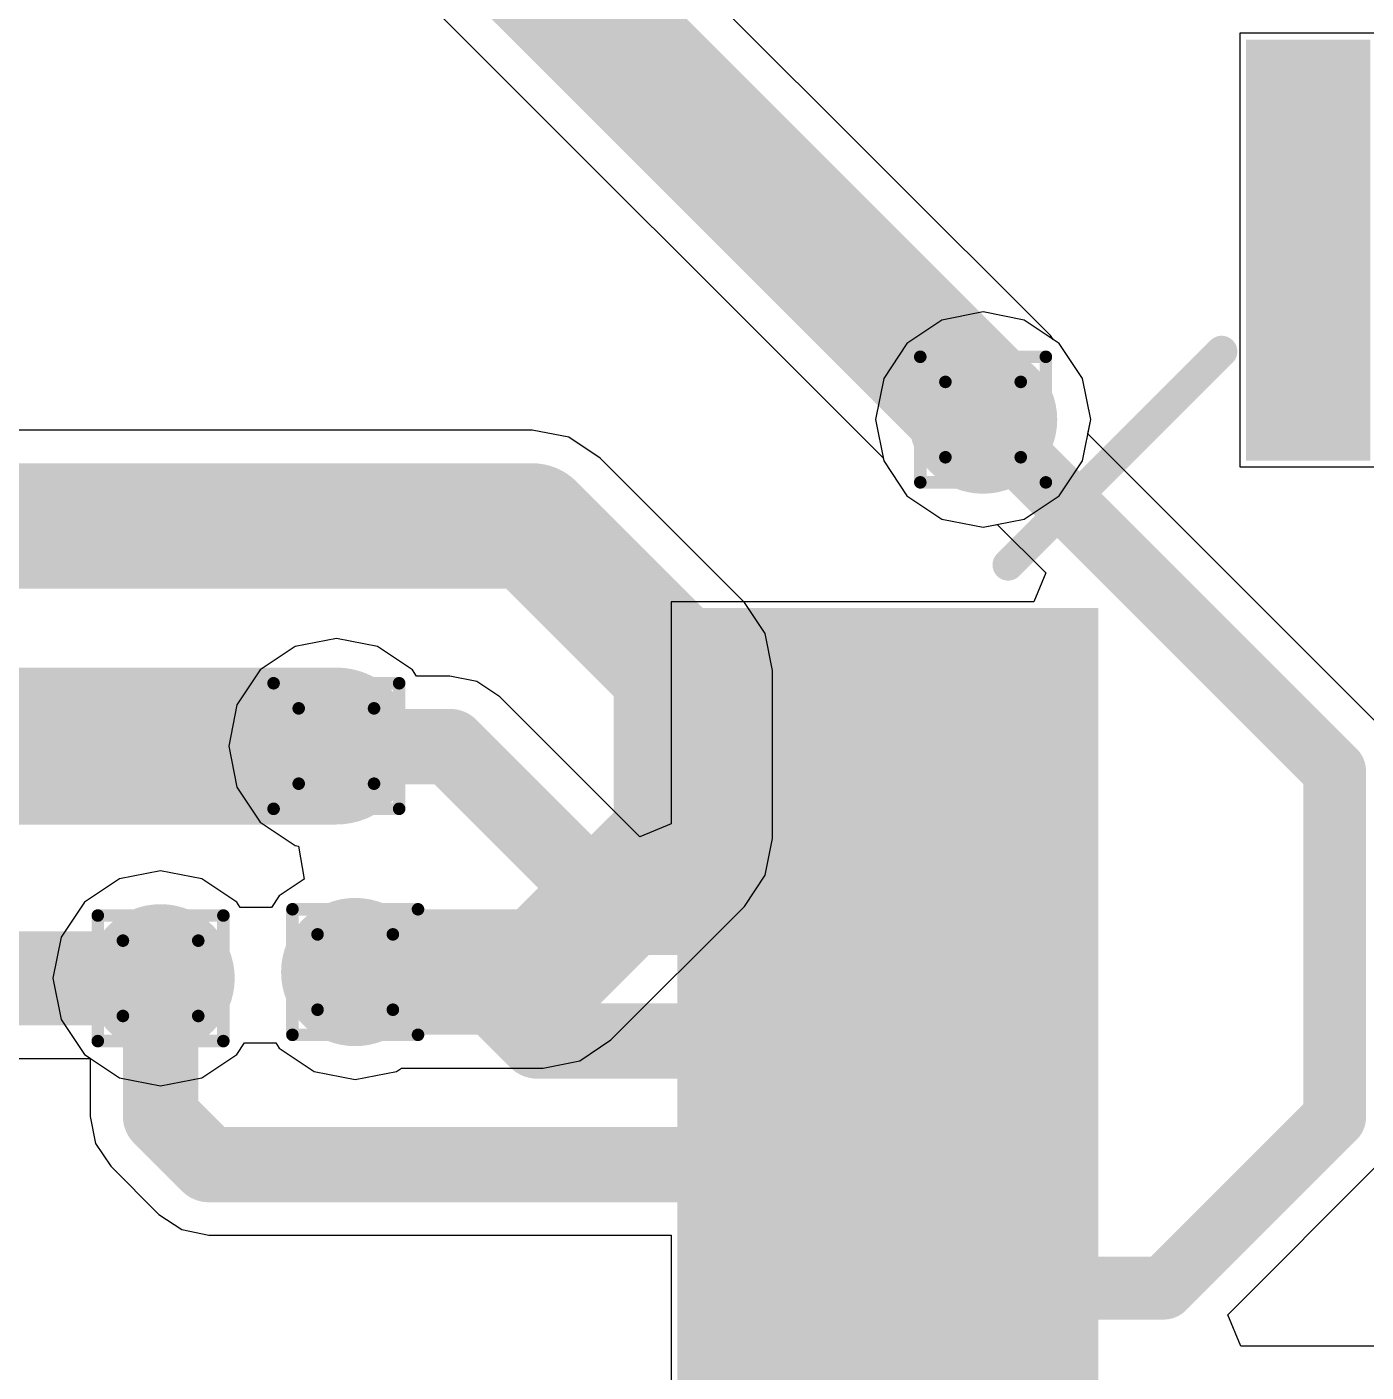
# Model space of a CAD drawing. Header units: inches. Extents: x -0.3 to 9.9, y -0.4 to 5.
# Drawn here: x 2.5405 to 2.7538, y 1.4182 to 1.6325 of the extents above; entities that cross this region are included whole.
import ezdxf

# ---------------------------------------------------------------- set-up
doc = ezdxf.new("R2010")
doc.units = ezdxf.units.IN
doc.header["$MEASUREMENT"] = 0
for name, color, linetype in [('Bottom Layer', 5, 'Continuous'), ('Bottom Solder', 6, 'Continuous'), ('Drill Drawing', 1, 'Continuous'), ('Top Layer', 1, 'Continuous'), ('Top Overlay', 2, 'Continuous'), ('Top Paste', 8, 'Continuous'), ('Top Solder', 216, 'Continuous'), ('Via Holes', 16, 'Continuous')]:
    doc.layers.add(name, color=color, linetype=linetype)

# ---------------------------------------------------------------- blocks, each defined once
blk = doc.blocks.new('TQFP_100_14_14__49')
at = {"layer": 'Top Layer'}
for points in [[(0.27362, -0.13189), (0.33268, -0.13189), (0.33268, -0.1437), (0.27362, -0.1437)], [(0.27362, -0.15157), (0.33268, -0.15157), (0.33268, -0.16339), (0.27362, -0.16339)], [(0.27362, -0.17126), (0.33268, -0.17126), (0.33268, -0.18307), (0.27362, -0.18307)], [(0.27362, -0.19094), (0.33268, -0.19094), (0.33268, -0.20276), (0.27362, -0.20276)], [(0.27362, -0.21063), (0.33268, -0.21063), (0.33268, -0.22244), (0.27362, -0.22244)], [(0.27362, -0.23031), (0.33268, -0.23031), (0.33268, -0.24213), (0.27362, -0.24213)], [(0.23031, -0.33268), (0.23031, -0.27362), (0.24213, -0.27362), (0.24213, -0.33268)]]:
    blk.add_hatch(color=1, dxfattribs=at).paths.add_polyline_path(points)
at = {"layer": 'Top Paste'}
for points in [[(0.27362, -0.13189), (0.33268, -0.13189), (0.33268, -0.1437), (0.27362, -0.1437)], [(0.27362, -0.15157), (0.33268, -0.15157), (0.33268, -0.16339), (0.27362, -0.16339)], [(0.27362, -0.17126), (0.33268, -0.17126), (0.33268, -0.18307), (0.27362, -0.18307)], [(0.27362, -0.19094), (0.33268, -0.19094), (0.33268, -0.20276), (0.27362, -0.20276)], [(0.27362, -0.21063), (0.33268, -0.21063), (0.33268, -0.22244), (0.27362, -0.22244)], [(0.27362, -0.23031), (0.33268, -0.23031), (0.33268, -0.24213), (0.27362, -0.24213)], [(0.23031, -0.33268), (0.23031, -0.27362), (0.24213, -0.27362), (0.24213, -0.33268)]]:
    blk.add_hatch(color=8, dxfattribs=at).paths.add_polyline_path(points)
at = {"layer": 'Top Solder'}
for points in [[(0.26962, -0.1082), (0.33668, -0.1082), (0.33668, -0.12802), (0.26962, -0.12802)], [(0.26962, -0.12789), (0.33668, -0.12789), (0.33668, -0.1477), (0.26962, -0.1477)], [(0.26962, -0.14757), (0.33668, -0.14757), (0.33668, -0.16739), (0.26962, -0.16739)], [(0.26962, -0.16726), (0.33668, -0.16726), (0.33668, -0.18707), (0.26962, -0.18707)], [(0.26962, -0.18694), (0.33668, -0.18694), (0.33668, -0.20676), (0.26962, -0.20676)], [(0.26962, -0.20663), (0.33668, -0.20663), (0.33668, -0.22644), (0.26962, -0.22644)], [(0.26962, -0.22631), (0.33668, -0.22631), (0.33668, -0.24613), (0.26962, -0.24613)], [(0.22631, -0.33668), (0.22631, -0.26962), (0.24613, -0.26962), (0.24613, -0.33668)]]:
    blk.add_hatch(color=216, dxfattribs=at).paths.add_polyline_path(points)
at = {"layer": 'Top Overlay'}
blk.add_lwpolyline([(0.284, -0.253, 0.005, 0.005, 0), (0.25, -0.287, 0.005, 0.005, 0)], format="xyseb", dxfattribs=at)
for points in [[(0.28275, -0.253, 0.0025, 0.0025, 1), (0.28525, -0.253, 0.0025, 0.0025, 1)], [(0.24875, -0.287, 0.0025, 0.0025, 1), (0.25125, -0.287, 0.0025, 0.0025, 1)]]:
    blk.add_lwpolyline(points, format="xyseb", close=True, dxfattribs=at)

msp = doc.modelspace()

# ---------------------------------------------------------------- hatches: boundary and pattern name
at = {"layer": 'Bottom Layer'}
h = msp.add_hatch(color=5, dxfattribs=at)
edge = h.paths.add_edge_path()
edge.add_arc((2.69282, 1.56995), 0.01181, 0, 360)
h = msp.add_hatch(color=5, dxfattribs=at)
edge = h.paths.add_edge_path()
edge.add_arc((2.58982, 1.51795), 0.01181, 0, 360)
h = msp.add_hatch(color=5, dxfattribs=at)
edge = h.paths.add_edge_path()
edge.add_arc((2.59282, 1.48195), 0.01181, 0, 360)
h = msp.add_hatch(color=5, dxfattribs=at)
edge = h.paths.add_edge_path()
edge.add_arc((2.56182, 1.48095), 0.01181, 0, 360)
at = {"layer": 'Bottom Solder'}
h = msp.add_hatch(color=6, dxfattribs=at)
edge = h.paths.add_edge_path()
edge.add_arc((2.69282, 1.56995), 0.00591, 0, 360)
h = msp.add_hatch(color=6, dxfattribs=at)
edge = h.paths.add_edge_path()
edge.add_arc((2.58982, 1.51795), 0.00591, 0, 360)
h = msp.add_hatch(color=6, dxfattribs=at)
edge = h.paths.add_edge_path()
edge.add_arc((2.59282, 1.48195), 0.00591, 0, 360)
h = msp.add_hatch(color=6, dxfattribs=at)
edge = h.paths.add_edge_path()
edge.add_arc((2.56182, 1.48095), 0.00591, 0, 360)
at = {"layer": 'Top Layer'}
h = msp.add_hatch(color=1, dxfattribs=at)
edge = h.paths.add_edge_path()
edge.add_arc((2.69282, 1.56995), 0.01181, 0, 360)
h = msp.add_hatch(color=1, dxfattribs=at)
edge = h.paths.add_edge_path()
edge.add_arc((2.58982, 1.51795), 0.01181, 0, 360)
h = msp.add_hatch(color=1, dxfattribs=at)
edge = h.paths.add_edge_path()
edge.add_arc((2.59282, 1.48195), 0.01181, 0, 360)
h = msp.add_hatch(color=1, dxfattribs=at)
edge = h.paths.add_edge_path()
edge.add_arc((2.56182, 1.48095), 0.01181, 0, 360)
at = {"layer": 'Top Solder'}
h = msp.add_hatch(color=216, dxfattribs=at)
edge = h.paths.add_edge_path()
edge.add_arc((2.69282, 1.56995), 0.00591, 0, 360)
h = msp.add_hatch(color=216, dxfattribs=at)
edge = h.paths.add_edge_path()
edge.add_arc((2.58982, 1.51795), 0.00591, 0, 360)
h = msp.add_hatch(color=216, dxfattribs=at)
edge = h.paths.add_edge_path()
edge.add_arc((2.59282, 1.48195), 0.00591, 0, 360)
h = msp.add_hatch(color=216, dxfattribs=at)
edge = h.paths.add_edge_path()
edge.add_arc((2.56182, 1.48095), 0.00591, 0, 360)
at = {"layer": 'Via Holes'}
h = msp.add_hatch(color=7, dxfattribs=at)
edge = h.paths.add_edge_path()
edge.add_arc((2.69282, 1.56995), 0.00591, 0, 360)
h = msp.add_hatch(color=7, dxfattribs=at)
edge = h.paths.add_edge_path()
edge.add_arc((2.58982, 1.51795), 0.00591, 0, 360)
h = msp.add_hatch(color=7, dxfattribs=at)
edge = h.paths.add_edge_path()
edge.add_arc((2.59282, 1.48195), 0.00591, 0, 360)
h = msp.add_hatch(color=7, dxfattribs=at)
edge = h.paths.add_edge_path()
edge.add_arc((2.56182, 1.48095), 0.00591, 0, 360)

# ---------------------------------------------------------------- linework, layer by layer
at = {"layer": 'Bottom Layer'}
for p, q in [((2.70355, 1.58335), (2.62131, 1.66558)), ((2.59346, 1.64729), (2.67689, 1.56386)), ((2.70396, 1.58272), (2.70355, 1.58335)), ((2.70494, 1.58207), (2.70396, 1.58272)), ((2.70866, 1.57651), (2.70494, 1.58207)), ((2.70996, 1.56995), (2.70866, 1.57651)), ((2.70866, 1.56339), (2.70996, 1.56995)), ((2.621, 1.56829), (2.27091, 1.56829)), ((2.62685, 1.56713), (2.621, 1.56829)), ((2.63181, 1.56381), (2.62685, 1.56713)), ((2.65481, 1.54081), (2.63181, 1.56381)), ((2.67689, 1.56386), (2.67699, 1.56339)), ((2.67699, 1.56339), (2.6807, 1.55783)), ((2.70494, 1.55783), (2.70866, 1.56339)), ((2.6807, 1.55783), (2.68626, 1.55411)), ((2.69938, 1.55411), (2.70494, 1.55783)), ((2.68626, 1.55411), (2.69282, 1.55281)), ((2.69282, 1.55281), (2.69938, 1.55411)), ((2.65813, 1.53585), (2.65481, 1.54081)), ((2.65929, 1.53), (2.65813, 1.53585)), ((2.65929, 1.50322), (2.65929, 1.53)), ((2.65813, 1.49736), (2.65929, 1.50322)), ((2.65481, 1.4924), (2.65813, 1.49736)), ((2.63355, 1.47113), (2.65481, 1.4924)), ((2.57394, 1.46883), (2.57516, 1.47065)), ((2.57516, 1.47065), (2.58016, 1.47065)), ((2.58016, 1.47065), (2.5807, 1.46983)), ((2.62858, 1.46782), (2.63355, 1.47113)), ((2.29023, 1.4682), (2.55064, 1.4682)), ((2.55064, 1.4682), (2.55526, 1.46511)), ((2.56838, 1.46511), (2.57394, 1.46883)), ((2.5807, 1.46983), (2.58626, 1.46611)), ((2.62273, 1.46665), (2.62858, 1.46782)), ((2.58626, 1.46611), (2.59282, 1.46481)), ((2.59282, 1.46481), (2.59938, 1.46611)), ((2.59938, 1.46611), (2.60019, 1.46665)), ((2.60019, 1.46665), (2.62273, 1.46665)), ((2.55526, 1.46511), (2.56182, 1.46381)), ((2.56182, 1.46381), (2.56838, 1.46511))]:
    msp.add_line(p, q, dxfattribs=at)
for points in [[(2.605, 1.65882, 0.022, 0.022, 0), (2.69201, 1.57181, 0.022, 0.022, 0)], [(2.69201, 1.5712, 0.022, 0.022, 0), (2.69201, 1.57181, 0.022, 0.022, 0)], [(2.69201, 1.5712, 0.022, 0.022, 0), (2.69251, 1.5707, 0.022, 0.022, 0)], [(2.69251, 1.5707, 0.022, 0.022, 0), (2.69282, 1.5707, 0.022, 0.022, 0)], [(2.27091, 1.553, 0.02, 0.02, 0), (2.621, 1.553, 0.02, 0.02, 0)], [(2.621, 1.553, 0.02, 0.02, 0), (2.644, 1.53, 0.02, 0.02, 0)], [(2.644, 1.50322, 0.02, 0.02, 0), (2.644, 1.53, 0.02, 0.02, 0)], [(2.28095, 1.51795, 0.025, 0.025, 0), (2.58982, 1.51795, 0.025, 0.025, 0)], [(2.62273, 1.48195, 0.02, 0.02, 0), (2.644, 1.50322, 0.02, 0.02, 0)], [(2.59282, 1.48195, 0.02, 0.02, 0), (2.62273, 1.48195, 0.02, 0.02, 0)], [(2.28495, 1.48095, 0.015, 0.015, 0), (2.56182, 1.48095, 0.015, 0.015, 0)]]:
    msp.add_lwpolyline(points, format="xyseb", dxfattribs=at)
for points in [[(2.68651, 1.57181, 0.011, 0.011, 1), (2.69751, 1.57181, 0.011, 0.011, 1)], [(2.68651, 1.57181, 0.011, 0.011, 1), (2.69751, 1.57181, 0.011, 0.011, 1)], [(2.68651, 1.5712, 0.011, 0.011, 1), (2.69751, 1.5712, 0.011, 0.011, 1)], [(2.68651, 1.5712, 0.011, 0.011, 1), (2.69751, 1.5712, 0.011, 0.011, 1)], [(2.68701, 1.5707, 0.011, 0.011, 1), (2.69801, 1.5707, 0.011, 0.011, 1)], [(2.68701, 1.5707, 0.011, 0.011, 1), (2.69801, 1.5707, 0.011, 0.011, 1)], [(2.68732, 1.5707, 0.011, 0.011, 1), (2.69832, 1.5707, 0.011, 0.011, 1)], [(2.616, 1.553, 0.01, 0.01, 1), (2.626, 1.553, 0.01, 0.01, 1)], [(2.616, 1.553, 0.01, 0.01, 1), (2.626, 1.553, 0.01, 0.01, 1)], [(2.639, 1.53, 0.01, 0.01, 1), (2.649, 1.53, 0.01, 0.01, 1)], [(2.639, 1.53, 0.01, 0.01, 1), (2.649, 1.53, 0.01, 0.01, 1)], [(2.58357, 1.51795, 0.0125, 0.0125, 1), (2.59607, 1.51795, 0.0125, 0.0125, 1)], [(2.639, 1.50322, 0.01, 0.01, 1), (2.649, 1.50322, 0.01, 0.01, 1)], [(2.639, 1.50322, 0.01, 0.01, 1), (2.649, 1.50322, 0.01, 0.01, 1)], [(2.58782, 1.48195, 0.01, 0.01, 1), (2.59782, 1.48195, 0.01, 0.01, 1)], [(2.61773, 1.48195, 0.01, 0.01, 1), (2.62773, 1.48195, 0.01, 0.01, 1)], [(2.61773, 1.48195, 0.01, 0.01, 1), (2.62773, 1.48195, 0.01, 0.01, 1)], [(2.55807, 1.48095, 0.0075, 0.0075, 1), (2.56557, 1.48095, 0.0075, 0.0075, 1)]]:
    msp.add_lwpolyline(points, format="xyseb", close=True, dxfattribs=at)
at = {"layer": 'Drill Drawing'}
for points in [[(2.68282, 1.57995, 0.002, 0.002, 0), (2.70282, 1.57995, 0.002, 0.002, 0)], [(2.68282, 1.55995, 0.002, 0.002, 0), (2.68282, 1.57995, 0.002, 0.002, 0)], [(2.70282, 1.55995, 0.002, 0.002, 0), (2.70282, 1.57995, 0.002, 0.002, 0)], [(2.68682, 1.57595, 0.002, 0.002, 0), (2.69882, 1.57595, 0.002, 0.002, 0)], [(2.68682, 1.56395, 0.002, 0.002, 0), (2.68682, 1.57595, 0.002, 0.002, 0)], [(2.69882, 1.56395, 0.002, 0.002, 0), (2.69882, 1.57595, 0.002, 0.002, 0)], [(2.68682, 1.56395, 0.002, 0.002, 0), (2.69882, 1.56395, 0.002, 0.002, 0)], [(2.68282, 1.55995, 0.002, 0.002, 0), (2.70282, 1.55995, 0.002, 0.002, 0)], [(2.57982, 1.52795, 0.002, 0.002, 0), (2.59982, 1.52795, 0.002, 0.002, 0)], [(2.57982, 1.50795, 0.002, 0.002, 0), (2.57982, 1.52795, 0.002, 0.002, 0)], [(2.59982, 1.50795, 0.002, 0.002, 0), (2.59982, 1.52795, 0.002, 0.002, 0)], [(2.58382, 1.52395, 0.002, 0.002, 0), (2.59582, 1.52395, 0.002, 0.002, 0)], [(2.58382, 1.51195, 0.002, 0.002, 0), (2.58382, 1.52395, 0.002, 0.002, 0)], [(2.59582, 1.51195, 0.002, 0.002, 0), (2.59582, 1.52395, 0.002, 0.002, 0)], [(2.58382, 1.51195, 0.002, 0.002, 0), (2.59582, 1.51195, 0.002, 0.002, 0)], [(2.57982, 1.50795, 0.002, 0.002, 0), (2.59982, 1.50795, 0.002, 0.002, 0)], [(2.55182, 1.49095, 0.002, 0.002, 0), (2.57182, 1.49095, 0.002, 0.002, 0)], [(2.55182, 1.47095, 0.002, 0.002, 0), (2.55182, 1.49095, 0.002, 0.002, 0)], [(2.57182, 1.47095, 0.002, 0.002, 0), (2.57182, 1.49095, 0.002, 0.002, 0)], [(2.58282, 1.49195, 0.002, 0.002, 0), (2.60282, 1.49195, 0.002, 0.002, 0)], [(2.58282, 1.47195, 0.002, 0.002, 0), (2.58282, 1.49195, 0.002, 0.002, 0)], [(2.60282, 1.47195, 0.002, 0.002, 0), (2.60282, 1.49195, 0.002, 0.002, 0)], [(2.55582, 1.48695, 0.002, 0.002, 0), (2.56782, 1.48695, 0.002, 0.002, 0)], [(2.55582, 1.47495, 0.002, 0.002, 0), (2.55582, 1.48695, 0.002, 0.002, 0)], [(2.56782, 1.47495, 0.002, 0.002, 0), (2.56782, 1.48695, 0.002, 0.002, 0)], [(2.58682, 1.48795, 0.002, 0.002, 0), (2.59882, 1.48795, 0.002, 0.002, 0)], [(2.58682, 1.47595, 0.002, 0.002, 0), (2.58682, 1.48795, 0.002, 0.002, 0)], [(2.59882, 1.47595, 0.002, 0.002, 0), (2.59882, 1.48795, 0.002, 0.002, 0)], [(2.58682, 1.47595, 0.002, 0.002, 0), (2.59882, 1.47595, 0.002, 0.002, 0)], [(2.55582, 1.47495, 0.002, 0.002, 0), (2.56782, 1.47495, 0.002, 0.002, 0)], [(2.58282, 1.47195, 0.002, 0.002, 0), (2.60282, 1.47195, 0.002, 0.002, 0)], [(2.55182, 1.47095, 0.002, 0.002, 0), (2.57182, 1.47095, 0.002, 0.002, 0)]]:
    msp.add_lwpolyline(points, format="xyseb", dxfattribs=at)
for points in [[(2.68232, 1.57995, 0.001, 0.001, 1), (2.68332, 1.57995, 0.001, 0.001, 1)], [(2.68232, 1.57995, 0.001, 0.001, 1), (2.68332, 1.57995, 0.001, 0.001, 1)], [(2.70232, 1.57995, 0.001, 0.001, 1), (2.70332, 1.57995, 0.001, 0.001, 1)], [(2.70232, 1.57995, 0.001, 0.001, 1), (2.70332, 1.57995, 0.001, 0.001, 1)], [(2.68632, 1.57595, 0.001, 0.001, 1), (2.68732, 1.57595, 0.001, 0.001, 1)], [(2.68632, 1.57595, 0.001, 0.001, 1), (2.68732, 1.57595, 0.001, 0.001, 1)], [(2.69832, 1.57595, 0.001, 0.001, 1), (2.69932, 1.57595, 0.001, 0.001, 1)], [(2.69832, 1.57595, 0.001, 0.001, 1), (2.69932, 1.57595, 0.001, 0.001, 1)], [(2.68632, 1.56395, 0.001, 0.001, 1), (2.68732, 1.56395, 0.001, 0.001, 1)], [(2.68632, 1.56395, 0.001, 0.001, 1), (2.68732, 1.56395, 0.001, 0.001, 1)], [(2.69832, 1.56395, 0.001, 0.001, 1), (2.69932, 1.56395, 0.001, 0.001, 1)], [(2.69832, 1.56395, 0.001, 0.001, 1), (2.69932, 1.56395, 0.001, 0.001, 1)], [(2.68232, 1.55995, 0.001, 0.001, 1), (2.68332, 1.55995, 0.001, 0.001, 1)], [(2.68232, 1.55995, 0.001, 0.001, 1), (2.68332, 1.55995, 0.001, 0.001, 1)], [(2.70232, 1.55995, 0.001, 0.001, 1), (2.70332, 1.55995, 0.001, 0.001, 1)], [(2.70232, 1.55995, 0.001, 0.001, 1), (2.70332, 1.55995, 0.001, 0.001, 1)], [(2.57932, 1.52795, 0.001, 0.001, 1), (2.58032, 1.52795, 0.001, 0.001, 1)], [(2.57932, 1.52795, 0.001, 0.001, 1), (2.58032, 1.52795, 0.001, 0.001, 1)], [(2.59932, 1.52795, 0.001, 0.001, 1), (2.60032, 1.52795, 0.001, 0.001, 1)], [(2.59932, 1.52795, 0.001, 0.001, 1), (2.60032, 1.52795, 0.001, 0.001, 1)], [(2.58332, 1.52395, 0.001, 0.001, 1), (2.58432, 1.52395, 0.001, 0.001, 1)], [(2.58332, 1.52395, 0.001, 0.001, 1), (2.58432, 1.52395, 0.001, 0.001, 1)], [(2.59532, 1.52395, 0.001, 0.001, 1), (2.59632, 1.52395, 0.001, 0.001, 1)], [(2.59532, 1.52395, 0.001, 0.001, 1), (2.59632, 1.52395, 0.001, 0.001, 1)], [(2.58332, 1.51195, 0.001, 0.001, 1), (2.58432, 1.51195, 0.001, 0.001, 1)], [(2.58332, 1.51195, 0.001, 0.001, 1), (2.58432, 1.51195, 0.001, 0.001, 1)], [(2.59532, 1.51195, 0.001, 0.001, 1), (2.59632, 1.51195, 0.001, 0.001, 1)], [(2.59532, 1.51195, 0.001, 0.001, 1), (2.59632, 1.51195, 0.001, 0.001, 1)], [(2.57932, 1.50795, 0.001, 0.001, 1), (2.58032, 1.50795, 0.001, 0.001, 1)], [(2.57932, 1.50795, 0.001, 0.001, 1), (2.58032, 1.50795, 0.001, 0.001, 1)], [(2.59932, 1.50795, 0.001, 0.001, 1), (2.60032, 1.50795, 0.001, 0.001, 1)], [(2.59932, 1.50795, 0.001, 0.001, 1), (2.60032, 1.50795, 0.001, 0.001, 1)], [(2.55132, 1.49095, 0.001, 0.001, 1), (2.55232, 1.49095, 0.001, 0.001, 1)], [(2.55132, 1.49095, 0.001, 0.001, 1), (2.55232, 1.49095, 0.001, 0.001, 1)], [(2.57132, 1.49095, 0.001, 0.001, 1), (2.57232, 1.49095, 0.001, 0.001, 1)], [(2.57132, 1.49095, 0.001, 0.001, 1), (2.57232, 1.49095, 0.001, 0.001, 1)], [(2.58232, 1.49195, 0.001, 0.001, 1), (2.58332, 1.49195, 0.001, 0.001, 1)], [(2.58232, 1.49195, 0.001, 0.001, 1), (2.58332, 1.49195, 0.001, 0.001, 1)], [(2.60232, 1.49195, 0.001, 0.001, 1), (2.60332, 1.49195, 0.001, 0.001, 1)], [(2.60232, 1.49195, 0.001, 0.001, 1), (2.60332, 1.49195, 0.001, 0.001, 1)], [(2.55532, 1.48695, 0.001, 0.001, 1), (2.55632, 1.48695, 0.001, 0.001, 1)], [(2.55532, 1.48695, 0.001, 0.001, 1), (2.55632, 1.48695, 0.001, 0.001, 1)], [(2.56732, 1.48695, 0.001, 0.001, 1), (2.56832, 1.48695, 0.001, 0.001, 1)], [(2.56732, 1.48695, 0.001, 0.001, 1), (2.56832, 1.48695, 0.001, 0.001, 1)], [(2.58632, 1.48795, 0.001, 0.001, 1), (2.58732, 1.48795, 0.001, 0.001, 1)], [(2.58632, 1.48795, 0.001, 0.001, 1), (2.58732, 1.48795, 0.001, 0.001, 1)], [(2.59832, 1.48795, 0.001, 0.001, 1), (2.59932, 1.48795, 0.001, 0.001, 1)], [(2.59832, 1.48795, 0.001, 0.001, 1), (2.59932, 1.48795, 0.001, 0.001, 1)], [(2.58632, 1.47595, 0.001, 0.001, 1), (2.58732, 1.47595, 0.001, 0.001, 1)], [(2.58632, 1.47595, 0.001, 0.001, 1), (2.58732, 1.47595, 0.001, 0.001, 1)], [(2.59832, 1.47595, 0.001, 0.001, 1), (2.59932, 1.47595, 0.001, 0.001, 1)], [(2.59832, 1.47595, 0.001, 0.001, 1), (2.59932, 1.47595, 0.001, 0.001, 1)], [(2.55532, 1.47495, 0.001, 0.001, 1), (2.55632, 1.47495, 0.001, 0.001, 1)], [(2.55532, 1.47495, 0.001, 0.001, 1), (2.55632, 1.47495, 0.001, 0.001, 1)], [(2.56732, 1.47495, 0.001, 0.001, 1), (2.56832, 1.47495, 0.001, 0.001, 1)], [(2.56732, 1.47495, 0.001, 0.001, 1), (2.56832, 1.47495, 0.001, 0.001, 1)], [(2.58232, 1.47195, 0.001, 0.001, 1), (2.58332, 1.47195, 0.001, 0.001, 1)], [(2.58232, 1.47195, 0.001, 0.001, 1), (2.58332, 1.47195, 0.001, 0.001, 1)], [(2.60232, 1.47195, 0.001, 0.001, 1), (2.60332, 1.47195, 0.001, 0.001, 1)], [(2.60232, 1.47195, 0.001, 0.001, 1), (2.60332, 1.47195, 0.001, 0.001, 1)], [(2.55132, 1.47095, 0.001, 0.001, 1), (2.55232, 1.47095, 0.001, 0.001, 1)], [(2.55132, 1.47095, 0.001, 0.001, 1), (2.55232, 1.47095, 0.001, 0.001, 1)], [(2.57132, 1.47095, 0.001, 0.001, 1), (2.57232, 1.47095, 0.001, 0.001, 1)], [(2.57132, 1.47095, 0.001, 0.001, 1), (2.57232, 1.47095, 0.001, 0.001, 1)]]:
    msp.add_lwpolyline(points, format="xyseb", close=True, dxfattribs=at)
at = {"layer": 'Top Layer'}
for p, q in [((2.80585, 1.63148), (2.7337, 1.63148)), ((2.7337, 1.63148), (2.7337, 1.56242)), ((2.68626, 1.58578), (2.6807, 1.58207)), ((2.69282, 1.58709), (2.68626, 1.58578)), ((2.69938, 1.58578), (2.69282, 1.58709)), ((2.70494, 1.58207), (2.69938, 1.58578)), ((2.6807, 1.58207), (2.67699, 1.57651)), ((2.70866, 1.57651), (2.70494, 1.58207)), ((2.67699, 1.57651), (2.67568, 1.56995)), ((2.70996, 1.56995), (2.70866, 1.57651)), ((2.67568, 1.56995), (2.67699, 1.56339)), ((2.70951, 1.56768), (2.70996, 1.56995)), ((2.75603, 1.52116), (2.70951, 1.56768)), ((2.67699, 1.56339), (2.6807, 1.55783)), ((2.7337, 1.56242), (3.04522, 1.56242)), ((2.6807, 1.55783), (2.68626, 1.55411)), ((2.68626, 1.55411), (2.69282, 1.55281)), ((2.69282, 1.55281), (2.69509, 1.55326)), ((2.69509, 1.55326), (2.70281, 1.54554)), ((2.70281, 1.54554), (2.70089, 1.54093)), ((2.70089, 1.54093), (2.64315, 1.54093)), ((2.64315, 1.54093), (2.64315, 1.50556)), ((2.58982, 1.53509), (2.58326, 1.53378)), ((2.59638, 1.53378), (2.58982, 1.53509)), ((2.58326, 1.53378), (2.5777, 1.53007)), ((2.60194, 1.53007), (2.59638, 1.53378)), ((2.5777, 1.53007), (2.57399, 1.52451)), ((2.6026, 1.52908), (2.60194, 1.53007)), ((2.6079, 1.52908), (2.6026, 1.52908)), ((2.61219, 1.52823), (2.6079, 1.52908)), ((2.6079, 1.52908), (2.6079, 1.52908)), ((2.61583, 1.5258), (2.61219, 1.52823)), ((2.63815, 1.50349), (2.61583, 1.5258)), ((2.57399, 1.52451), (2.57268, 1.51795)), ((2.57268, 1.51795), (2.57399, 1.51139)), ((2.57399, 1.51139), (2.5777, 1.50583)), ((2.5777, 1.50583), (2.58326, 1.50211)), ((2.64315, 1.50556), (2.63815, 1.50349)), ((2.58326, 1.50211), (2.58381, 1.50201)), ((2.58381, 1.50201), (2.58469, 1.49673)), ((2.56182, 1.49809), (2.55526, 1.49678)), ((2.56838, 1.49678), (2.56182, 1.49809)), ((2.55526, 1.49678), (2.5497, 1.49307)), ((2.57394, 1.49307), (2.56838, 1.49678)), ((2.58469, 1.49673), (2.5807, 1.49407)), ((2.5807, 1.49407), (2.57949, 1.49225)), ((2.5497, 1.49307), (2.54599, 1.48751)), ((2.57449, 1.49225), (2.57394, 1.49307)), ((2.57949, 1.49225), (2.57449, 1.49225)), ((2.54599, 1.48751), (2.54468, 1.48095)), ((2.54468, 1.48095), (2.54599, 1.47439)), ((2.54599, 1.47439), (2.5497, 1.46883)), ((2.5497, 1.46883), (2.55061, 1.46822)), ((2.55061, 1.46822), (2.55061, 1.45895)), ((2.55061, 1.45895), (2.55061, 1.45895)), ((2.55061, 1.45895), (2.55146, 1.45466)), ((2.55146, 1.45466), (2.55389, 1.45102)), ((2.55389, 1.45102), (2.56156, 1.44335)), ((2.73178, 1.42736), (2.75603, 1.45161)), ((2.56156, 1.44335), (2.56156, 1.44335)), ((2.56156, 1.44335), (2.5652, 1.44092)), ((2.5652, 1.44092), (2.56949, 1.44006)), ((2.56949, 1.44006), (2.64315, 1.44006)), ((2.64315, 1.44006), (2.64315, 1.401)), ((2.73386, 1.42237), (2.73178, 1.42736)), ((2.92297, 1.42237), (2.73386, 1.42237))]:
    msp.add_line(p, q, dxfattribs=at)
for points in [[(2.69282, 1.56918, 0.01, 0.01, 0), (2.69282, 1.56995, 0.01, 0.01, 0)], [(2.69282, 1.56995, 0.01, 0.01, 0), (2.74882, 1.51395, 0.01, 0.01, 0)], [(2.58982, 1.51795, 0.012, 0.012, 0), (2.5899, 1.51787, 0.012, 0.012, 0)], [(2.5899, 1.51787, 0.012, 0.012, 0), (2.6079, 1.51787, 0.012, 0.012, 0)], [(2.6079, 1.51787, 0.012, 0.012, 0), (2.63512, 1.49065, 0.012, 0.012, 0)], [(2.74882, 1.45882, 0.01, 0.01, 0), (2.74882, 1.51395, 0.01, 0.01, 0)], [(2.63512, 1.49065, 0.012, 0.012, 0), (2.67767, 1.49065, 0.012, 0.012, 0)], [(2.59282, 1.48195, 0.012, 0.012, 0), (2.59505, 1.47972, 0.012, 0.012, 0)], [(2.56182, 1.45895, 0.012, 0.012, 0), (2.56182, 1.48095, 0.012, 0.012, 0)], [(2.59505, 1.47972, 0.012, 0.012, 0), (2.61305, 1.47972, 0.012, 0.012, 0)], [(2.61305, 1.47972, 0.012, 0.012, 0), (2.62181, 1.47096, 0.012, 0.012, 0)], [(2.62181, 1.47096, 0.012, 0.012, 0), (2.67767, 1.47096, 0.012, 0.012, 0)], [(2.56182, 1.45895, 0.012, 0.012, 0), (2.56949, 1.45128, 0.012, 0.012, 0)], [(2.72159, 1.43159, 0.01, 0.01, 0), (2.74882, 1.45882, 0.01, 0.01, 0)], [(2.56949, 1.45128, 0.012, 0.012, 0), (2.67767, 1.45128, 0.012, 0.012, 0)], [(2.67767, 1.43159, 0.01, 0.01, 0), (2.72159, 1.43159, 0.01, 0.01, 0)]]:
    msp.add_lwpolyline(points, format="xyseb", dxfattribs=at)
for points in [[(2.69032, 1.56995, 0.005, 0.005, 1), (2.69532, 1.56995, 0.005, 0.005, 1)], [(2.69032, 1.56995, 0.005, 0.005, 1), (2.69532, 1.56995, 0.005, 0.005, 1)], [(2.69032, 1.56918, 0.005, 0.005, 1), (2.69532, 1.56918, 0.005, 0.005, 1)], [(2.58682, 1.51795, 0.006, 0.006, 1), (2.59282, 1.51795, 0.006, 0.006, 1)], [(2.5869, 1.51787, 0.006, 0.006, 1), (2.5929, 1.51787, 0.006, 0.006, 1)], [(2.5869, 1.51787, 0.006, 0.006, 1), (2.5929, 1.51787, 0.006, 0.006, 1)], [(2.6049, 1.51787, 0.006, 0.006, 1), (2.6109, 1.51787, 0.006, 0.006, 1)], [(2.6049, 1.51787, 0.006, 0.006, 1), (2.6109, 1.51787, 0.006, 0.006, 1)], [(2.74632, 1.51395, 0.005, 0.005, 1), (2.75132, 1.51395, 0.005, 0.005, 1)], [(2.74632, 1.51395, 0.005, 0.005, 1), (2.75132, 1.51395, 0.005, 0.005, 1)], [(2.63212, 1.49065, 0.006, 0.006, 1), (2.63812, 1.49065, 0.006, 0.006, 1)], [(2.63212, 1.49065, 0.006, 0.006, 1), (2.63812, 1.49065, 0.006, 0.006, 1)], [(2.67467, 1.49065, 0.006, 0.006, 1), (2.68067, 1.49065, 0.006, 0.006, 1)], [(2.58982, 1.48195, 0.006, 0.006, 1), (2.59582, 1.48195, 0.006, 0.006, 1)], [(2.55882, 1.48095, 0.006, 0.006, 1), (2.56482, 1.48095, 0.006, 0.006, 1)], [(2.59205, 1.47972, 0.006, 0.006, 1), (2.59805, 1.47972, 0.006, 0.006, 1)], [(2.59205, 1.47972, 0.006, 0.006, 1), (2.59805, 1.47972, 0.006, 0.006, 1)], [(2.61005, 1.47972, 0.006, 0.006, 1), (2.61605, 1.47972, 0.006, 0.006, 1)], [(2.61005, 1.47972, 0.006, 0.006, 1), (2.61605, 1.47972, 0.006, 0.006, 1)], [(2.61881, 1.47096, 0.006, 0.006, 1), (2.62481, 1.47096, 0.006, 0.006, 1)], [(2.61881, 1.47096, 0.006, 0.006, 1), (2.62481, 1.47096, 0.006, 0.006, 1)], [(2.67467, 1.47096, 0.006, 0.006, 1), (2.68067, 1.47096, 0.006, 0.006, 1)], [(2.55882, 1.45895, 0.006, 0.006, 1), (2.56482, 1.45895, 0.006, 0.006, 1)], [(2.55882, 1.45895, 0.006, 0.006, 1), (2.56482, 1.45895, 0.006, 0.006, 1)], [(2.74632, 1.45882, 0.005, 0.005, 1), (2.75132, 1.45882, 0.005, 0.005, 1)], [(2.74632, 1.45882, 0.005, 0.005, 1), (2.75132, 1.45882, 0.005, 0.005, 1)], [(2.56649, 1.45128, 0.006, 0.006, 1), (2.57249, 1.45128, 0.006, 0.006, 1)], [(2.56649, 1.45128, 0.006, 0.006, 1), (2.57249, 1.45128, 0.006, 0.006, 1)], [(2.67467, 1.45128, 0.006, 0.006, 1), (2.68067, 1.45128, 0.006, 0.006, 1)], [(2.67517, 1.43159, 0.005, 0.005, 1), (2.68017, 1.43159, 0.005, 0.005, 1)], [(2.71909, 1.43159, 0.005, 0.005, 1), (2.72409, 1.43159, 0.005, 0.005, 1)], [(2.71909, 1.43159, 0.005, 0.005, 1), (2.72409, 1.43159, 0.005, 0.005, 1)]]:
    msp.add_lwpolyline(points, format="xyseb", close=True, dxfattribs=at)

# ---------------------------------------------------------------- block references
at = {"rotation": 180}
msp.add_blockref('TQFP_100_14_14__49', (2.98082, 1.2938), dxfattribs=at)

doc.saveas('drawing.dxf')
